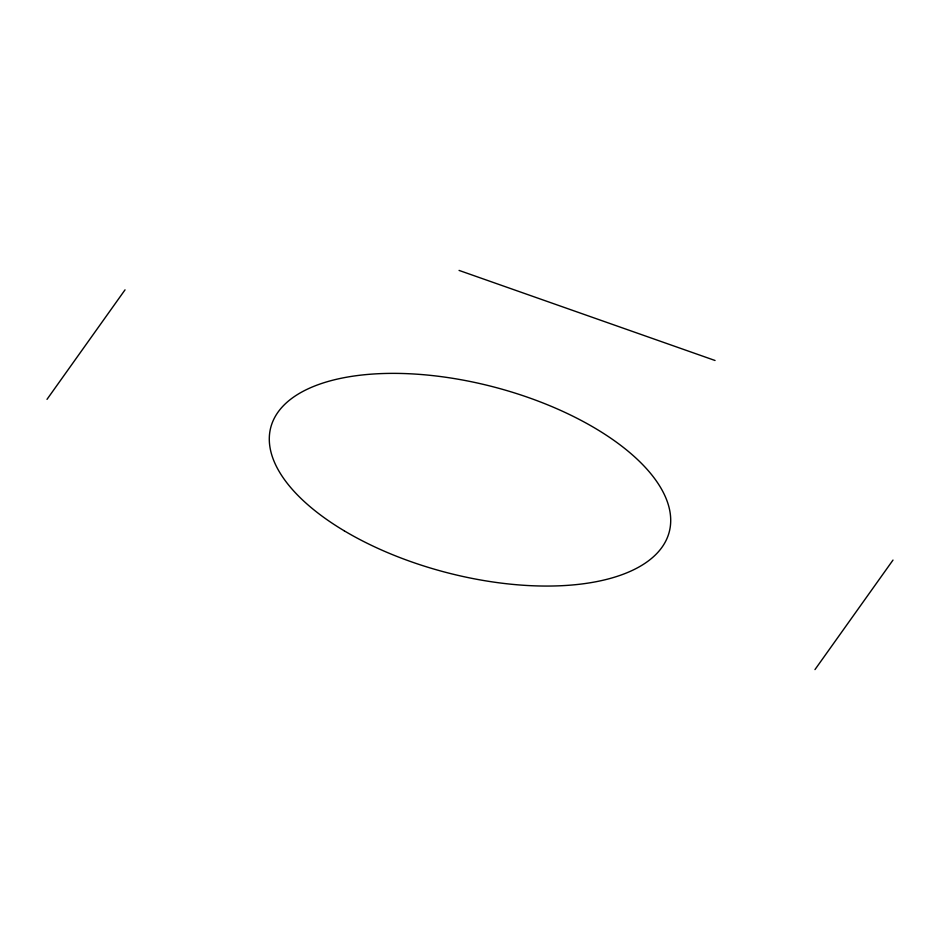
<?xml version="1.0" encoding="UTF-8"?>
<svg xmlns="http://www.w3.org/2000/svg" width="940" height="940" viewBox="0 0 940 940"><rect width="100%" height="100%" fill="white"/><g stroke="black" fill="none" stroke-linecap="round" stroke-linejoin="round"><path stroke-width="1.41" d="M47 399.359L125.032 289.849M814.968 669.586L893 560.076M459.061 270.414L715.046 360.49M344.31 530.853A205.978 95.751 14.7 0 0 668.364 534.895A205.978 95.751 14.7 0 0 397.326 373.392A205.978 95.751 14.7 0 0 344.31 530.853"/></g></svg>
